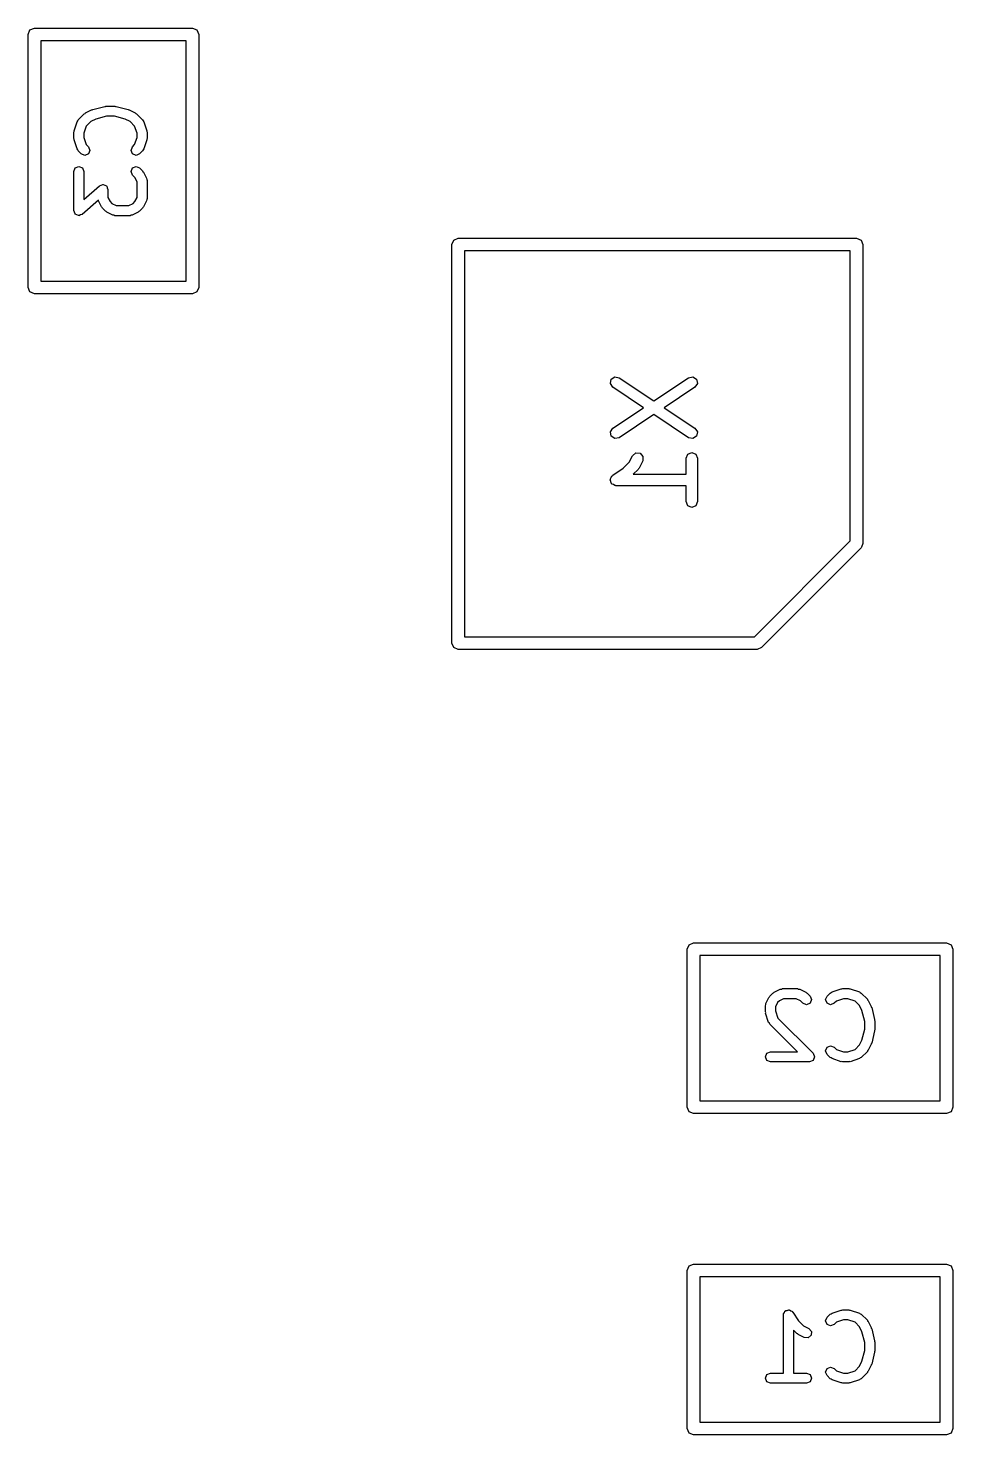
# Model space of a CAD drawing. Extents: x 0.61 to 3.98, y 0.1 to 2.55.
# Drawn here: x 2.9134 to 3.2013, y 0.5834 to 1.0213 of the extents above; entities that cross this region are included whole.
import ezdxf

# ---------------------------------------------------------------- set-up
doc = ezdxf.new("R2010")
doc.units = 0
doc.header["$MEASUREMENT"] = 0
doc.layers.add('BLACK', color=7, linetype='CONTINUOUS')

msp = doc.modelspace()

# ---------------------------------------------------------------- linework, layer by layer
at = {"layer": 'BLACK', "linetype": 'CONTINUOUS'}
for p, q in [((2.91343, 1.01937), (2.914, 1.02076)), ((2.914, 1.02076), (2.91539, 1.02134)), ((2.91539, 1.02134), (2.96461, 1.02134)), ((2.96461, 1.02134), (2.966, 1.02076)), ((2.966, 1.02076), (2.96657, 1.01937)), ((2.91343, 0.94063), (2.91343, 1.01937)), ((2.91736, 1.0174), (2.91736, 0.942598)), ((2.96264, 1.0174), (2.91736, 1.0174)), ((2.96264, 0.942598), (2.96264, 1.0174)), ((2.96657, 1.01937), (2.96657, 0.94063)), ((2.92904, 0.992831), (2.93092, 0.994706)), ((2.93092, 0.994706), (2.93116, 0.994805)), ((2.93116, 0.994805), (2.93133, 0.995001)), ((2.93133, 0.995001), (2.9332, 0.995938)), ((2.9332, 0.995938), (2.93338, 0.995951)), ((2.93338, 0.995951), (2.93353, 0.996057)), ((2.93353, 0.996057), (2.93727, 0.996995)), ((2.93727, 0.996995), (2.93747, 0.996965)), ((2.93747, 0.996965), (2.93766, 0.997042)), ((2.93766, 0.997042), (2.94047, 0.997042)), ((2.94047, 0.997042), (2.94065, 0.996965)), ((2.94065, 0.996965), (2.94085, 0.996995)), ((2.94085, 0.996995), (2.9446, 0.996057)), ((2.9446, 0.996057), (2.94474, 0.995951)), ((2.94474, 0.995951), (2.94492, 0.995938)), ((2.94492, 0.995938), (2.9468, 0.995001)), ((2.9468, 0.995001), (2.94697, 0.994805)), ((2.94697, 0.994805), (2.94721, 0.994706)), ((2.94721, 0.994706), (2.94908, 0.992831)), ((2.92773, 0.989403), (2.92866, 0.992215)), ((2.92866, 0.992215), (2.9289, 0.992492)), ((2.9289, 0.992492), (2.92904, 0.992831)), ((2.93153, 0.990867), (2.93079, 0.98865)), ((2.93297, 0.992298), (2.93153, 0.990867)), ((2.93446, 0.993044), (2.93297, 0.992298)), ((2.93785, 0.993892), (2.93446, 0.993044)), ((2.94027, 0.993892), (2.93785, 0.993892)), ((2.94367, 0.993044), (2.94027, 0.993892)), ((2.94516, 0.992298), (2.94367, 0.993044)), ((2.94659, 0.990867), (2.94516, 0.992298)), ((2.94733, 0.98865), (2.94659, 0.990867)), ((2.94908, 0.992831), (2.94922, 0.992492)), ((2.94922, 0.992492), (2.94946, 0.992215)), ((2.94946, 0.992215), (2.9504, 0.989403)), ((2.92765, 0.988905), (2.92774, 0.989145)), ((2.92765, 0.98703), (2.92765, 0.988905)), ((2.92774, 0.986791), (2.92765, 0.98703)), ((2.92774, 0.989145), (2.92773, 0.989403)), ((2.92773, 0.986532), (2.92774, 0.986791)), ((2.92866, 0.98372), (2.92773, 0.986532)), ((2.93079, 0.98865), (2.93079, 0.987286)), ((2.93079, 0.987286), (2.93153, 0.985069)), ((2.94659, 0.985069), (2.94733, 0.987286)), ((2.94733, 0.987286), (2.94733, 0.98865)), ((2.9504, 0.986532), (2.94946, 0.98372)), ((2.9504, 0.989403), (2.95038, 0.989145)), ((2.95038, 0.989145), (2.95048, 0.988905)), ((2.95048, 0.98703), (2.95038, 0.986791)), ((2.95038, 0.986791), (2.9504, 0.986532)), ((2.95048, 0.988905), (2.95048, 0.98703)), ((2.9289, 0.983443), (2.92866, 0.98372)), ((2.92904, 0.983105), (2.9289, 0.983443)), ((2.92998, 0.982167), (2.92904, 0.983105)), ((2.93109, 0.981706), (2.92998, 0.982167)), ((2.93221, 0.982167), (2.93109, 0.981706)), ((2.93153, 0.985069), (2.93221, 0.984394)), ((2.93221, 0.984394), (2.93267, 0.983281)), ((2.93267, 0.983281), (2.93221, 0.982167)), ((2.94546, 0.983281), (2.94592, 0.984394)), ((2.94592, 0.982167), (2.94546, 0.983281)), ((2.94592, 0.984394), (2.94659, 0.985069)), ((2.94703, 0.981706), (2.94592, 0.982167)), ((2.94814, 0.982167), (2.94703, 0.981706)), ((2.94908, 0.983105), (2.94814, 0.982167)), ((2.94922, 0.983443), (2.94908, 0.983105)), ((2.94946, 0.98372), (2.94922, 0.983443)), ((2.92765, 0.976719), (2.92811, 0.977833)), ((2.92765, 0.964533), (2.92765, 0.976719)), ((2.92811, 0.977833), (2.92922, 0.978294)), ((2.92922, 0.978294), (2.93033, 0.977833)), ((2.93033, 0.977833), (2.93079, 0.976719)), ((2.93079, 0.976719), (2.93079, 0.968004)), ((2.94546, 0.976719), (2.94592, 0.977833)), ((2.94592, 0.975606), (2.94546, 0.976719)), ((2.94592, 0.977833), (2.94703, 0.978294)), ((2.94703, 0.978294), (2.94814, 0.977833)), ((2.94814, 0.977833), (2.94908, 0.976895)), ((2.94908, 0.976895), (2.94918, 0.976656)), ((2.94918, 0.976656), (2.94938, 0.976486)), ((2.93079, 0.968004), (2.93568, 0.97228)), ((2.93568, 0.97228), (2.93621, 0.972458)), ((2.93621, 0.972458), (2.93672, 0.97267)), ((2.93672, 0.97267), (2.93677, 0.972648)), ((2.93677, 0.972648), (2.93682, 0.972666)), ((2.93682, 0.972666), (2.93732, 0.972421)), ((2.93732, 0.972421), (2.93783, 0.972208)), ((2.93783, 0.972208), (2.93785, 0.972157)), ((2.94667, 0.974849), (2.94592, 0.975606)), ((2.94733, 0.973535), (2.94667, 0.974849)), ((2.94733, 0.968654), (2.94733, 0.973535)), ((2.94938, 0.976486), (2.95031, 0.974611)), ((2.95031, 0.974611), (2.95034, 0.974246)), ((2.95034, 0.974246), (2.95048, 0.973907)), ((2.95048, 0.973907), (2.95048, 0.968283)), ((2.93785, 0.972157), (2.9379, 0.972132)), ((2.9379, 0.972132), (2.93808, 0.971607)), ((2.93808, 0.971607), (2.93829, 0.971095)), ((2.93829, 0.971095), (2.93829, 0.968654)), ((2.93829, 0.968654), (2.93895, 0.967341)), ((2.94667, 0.967341), (2.94733, 0.968654)), ((2.95034, 0.967944), (2.95031, 0.967578)), ((2.95048, 0.968283), (2.95034, 0.967944)), ((2.92786, 0.964021), (2.92765, 0.964533)), ((2.92803, 0.963496), (2.92786, 0.964021)), ((2.92809, 0.963471), (2.92803, 0.963496)), ((2.92811, 0.96342), (2.92809, 0.963471)), ((2.92862, 0.963208), (2.92811, 0.96342)), ((2.9353, 0.967759), (2.93026, 0.963348)), ((2.93531, 0.967578), (2.9353, 0.967759)), ((2.93625, 0.965704), (2.93531, 0.967578)), ((2.93644, 0.965534), (2.93625, 0.965704)), ((2.93654, 0.965294), (2.93644, 0.965534)), ((2.93748, 0.964357), (2.93654, 0.965294)), ((2.93772, 0.964258), (2.93748, 0.964357)), ((2.93789, 0.964062), (2.93772, 0.964258)), ((2.93976, 0.963125), (2.93789, 0.964062)), ((2.93895, 0.967341), (2.93953, 0.966765)), ((2.93953, 0.966765), (2.94084, 0.966108)), ((2.94084, 0.966108), (2.94478, 0.966108)), ((2.94478, 0.966108), (2.9461, 0.966765)), ((2.94773, 0.964062), (2.94586, 0.963125)), ((2.9461, 0.966765), (2.94667, 0.967341)), ((2.9479, 0.964258), (2.94773, 0.964062)), ((2.94814, 0.964357), (2.9479, 0.964258)), ((2.94908, 0.965294), (2.94814, 0.964357)), ((2.94918, 0.965534), (2.94908, 0.965294)), ((2.94938, 0.965704), (2.94918, 0.965534)), ((2.95031, 0.967578), (2.94938, 0.965704)), ((2.92912, 0.962962), (2.92862, 0.963208)), ((2.92917, 0.96298), (2.92912, 0.962962)), ((2.92922, 0.962958), (2.92917, 0.96298)), ((2.92973, 0.963171), (2.92922, 0.962958)), ((2.93026, 0.963348), (2.92973, 0.963171)), ((2.94013, 0.963099), (2.93976, 0.963125)), ((2.94047, 0.962958), (2.94013, 0.963099)), ((2.94516, 0.962958), (2.94047, 0.962958)), ((2.94549, 0.963099), (2.94516, 0.962958)), ((2.94586, 0.963125), (2.94549, 0.963099)), ((3.04539, 0.953937), (3.04597, 0.955329)), ((3.04597, 0.955329), (3.04736, 0.955906)), ((3.04736, 0.955906), (3.17138, 0.955906)), ((3.17138, 0.955906), (3.17277, 0.955329)), ((3.17277, 0.955329), (3.17335, 0.953937)), ((3.04539, 0.829921), (3.04539, 0.953937)), ((3.04933, 0.951969), (3.04933, 0.83189)), ((3.16941, 0.951969), (3.04933, 0.951969)), ((3.16941, 0.861741), (3.16941, 0.951969)), ((3.17335, 0.953937), (3.17335, 0.860925)), ((2.91736, 0.942598), (2.96264, 0.942598)), ((2.914, 0.939238), (2.91343, 0.94063)), ((2.91539, 0.938661), (2.914, 0.939238)), ((2.96461, 0.938661), (2.91539, 0.938661)), ((2.966, 0.939238), (2.96461, 0.938661)), ((2.96657, 0.94063), (2.966, 0.939238)), ((3.0947, 0.910704), (3.09496, 0.912035)), ((3.09496, 0.912035), (3.09609, 0.912789)), ((3.09609, 0.912789), (3.09742, 0.912526)), ((3.09742, 0.912526), (3.10825, 0.905307)), ((3.10825, 0.905307), (3.11907, 0.912526)), ((3.11907, 0.912526), (3.1204, 0.912789)), ((3.1204, 0.912789), (3.12153, 0.912034)), ((3.12153, 0.912034), (3.12179, 0.910704)), ((3.09545, 0.909578), (3.0947, 0.910704)), ((3.10505, 0.903178), (3.09545, 0.909578)), ((3.12104, 0.909578), (3.11144, 0.903178)), ((3.12179, 0.910704), (3.12104, 0.909578)), ((3.09545, 0.896778), (3.10505, 0.903178)), ((3.11144, 0.903178), (3.12104, 0.896778)), ((3.10825, 0.901049), (3.09742, 0.89383)), ((3.11907, 0.89383), (3.10825, 0.901049)), ((3.0947, 0.895651), (3.09545, 0.896778)), ((3.09496, 0.894321), (3.0947, 0.895651)), ((3.09609, 0.893566), (3.09496, 0.894321)), ((3.09742, 0.89383), (3.09609, 0.893566)), ((3.1204, 0.893566), (3.11907, 0.89383)), ((3.12153, 0.894321), (3.1204, 0.893566)), ((3.12104, 0.896778), (3.12179, 0.895651)), ((3.12179, 0.895651), (3.12153, 0.894321)), ((3.1016, 0.888222), (3.10262, 0.88911)), ((3.10262, 0.88911), (3.10398, 0.889014)), ((3.10398, 0.889014), (3.10486, 0.88799)), ((3.1188, 0.888682), (3.12006, 0.889201)), ((3.12006, 0.889201), (3.12131, 0.888682)), ((3.09868, 0.884307), (3.1006, 0.886229)), ((3.1006, 0.886229), (3.1016, 0.888222)), ((3.10477, 0.886637), (3.10364, 0.884388)), ((3.10486, 0.88799), (3.10477, 0.886637)), ((3.11828, 0.88743), (3.1188, 0.888682)), ((3.11828, 0.882452), (3.11828, 0.88743)), ((3.12131, 0.888682), (3.12183, 0.88743)), ((3.12183, 0.88743), (3.12183, 0.873931)), ((3.09466, 0.880681), (3.09473, 0.880849)), ((3.09486, 0.880204), (3.09466, 0.880681)), ((3.0947, 0.881028), (3.09498, 0.881457)), ((3.09473, 0.880849), (3.0947, 0.881028)), ((3.09498, 0.881457), (3.09518, 0.881933)), ((3.09518, 0.881933), (3.09535, 0.882003)), ((3.09535, 0.882003), (3.09545, 0.882155)), ((3.09545, 0.882155), (3.09868, 0.884307)), ((3.10331, 0.883927), (3.10184, 0.882452)), ((3.10184, 0.882452), (3.11828, 0.882452)), ((3.10342, 0.884197), (3.10331, 0.883927)), ((3.10364, 0.884388), (3.10342, 0.884197)), ((3.09496, 0.879698), (3.09486, 0.880204)), ((3.09511, 0.879596), (3.09496, 0.879698)), ((3.09518, 0.879428), (3.09511, 0.879596)), ((3.09566, 0.87923), (3.09518, 0.879428)), ((3.09609, 0.878943), (3.09566, 0.87923)), ((3.09627, 0.878979), (3.09609, 0.878943)), ((3.09643, 0.878909), (3.09627, 0.878979)), ((3.11828, 0.878909), (3.09643, 0.878909)), ((3.11828, 0.873931), (3.11828, 0.878909)), ((3.1188, 0.872679), (3.11828, 0.873931)), ((3.12006, 0.87216), (3.1188, 0.872679)), ((3.12131, 0.872679), (3.12006, 0.87216)), ((3.12183, 0.873931), (3.12131, 0.872679)), ((3.13956, 0.83189), (3.16941, 0.861741)), ((3.17277, 0.859533), (3.14177, 0.828529)), ((3.17288, 0.859809), (3.17277, 0.859533)), ((3.17335, 0.860925), (3.17288, 0.859809)), ((3.04597, 0.828529), (3.04539, 0.829921)), ((3.04736, 0.827953), (3.04597, 0.828529)), ((3.14037, 0.827953), (3.04736, 0.827953)), ((3.04933, 0.83189), (3.13956, 0.83189)), ((3.14177, 0.828529), (3.14037, 0.827953)), ((3.11866, 0.734606), (3.11924, 0.735998)), ((3.11924, 0.735998), (3.12063, 0.736575)), ((3.12063, 0.736575), (3.19937, 0.736575)), ((3.19937, 0.736575), (3.20076, 0.735998)), ((3.20076, 0.735998), (3.20134, 0.734606)), ((3.11866, 0.685394), (3.11866, 0.734606)), ((3.1226, 0.732638), (3.1226, 0.687362)), ((3.1974, 0.732638), (3.1226, 0.732638)), ((3.1974, 0.687362), (3.1974, 0.732638)), ((3.20134, 0.734606), (3.20134, 0.685394)), ((3.14312, 0.717735), (3.14406, 0.719609)), ((3.14406, 0.719609), (3.14426, 0.719779)), ((3.14426, 0.719779), (3.14436, 0.720019)), ((3.14436, 0.720019), (3.14529, 0.720956)), ((3.14529, 0.720956), (3.14553, 0.721055)), ((3.14553, 0.721055), (3.1457, 0.721251)), ((3.1457, 0.721251), (3.14758, 0.722188)), ((3.14734, 0.718548), (3.14676, 0.717972)), ((3.14865, 0.719205), (3.14734, 0.718548)), ((3.14758, 0.722188), (3.14794, 0.722214)), ((3.14794, 0.722214), (3.14828, 0.722355)), ((3.14828, 0.722355), (3.15297, 0.722355)), ((3.1526, 0.719205), (3.14865, 0.719205)), ((3.15391, 0.718548), (3.1526, 0.719205)), ((3.15297, 0.722355), (3.15331, 0.722214)), ((3.15331, 0.722214), (3.15367, 0.722188)), ((3.15367, 0.722188), (3.15555, 0.721251)), ((3.15467, 0.717792), (3.15391, 0.718548)), ((3.15555, 0.721251), (3.15572, 0.721055)), ((3.15572, 0.721055), (3.15596, 0.720956)), ((3.15596, 0.720956), (3.1569, 0.720019)), ((3.1569, 0.720019), (3.15736, 0.718905)), ((3.15736, 0.718905), (3.1569, 0.717792)), ((3.16171, 0.718905), (3.16217, 0.720019)), ((3.16217, 0.717792), (3.16171, 0.718905)), ((3.16217, 0.720019), (3.1631, 0.720956)), ((3.1631, 0.720956), (3.16344, 0.721096)), ((3.16344, 0.721096), (3.16372, 0.721336)), ((3.16372, 0.721336), (3.16653, 0.722274)), ((3.16507, 0.718466), (3.16439, 0.717792)), ((3.16729, 0.719205), (3.16507, 0.718466)), ((3.16653, 0.722274), (3.16679, 0.722256)), ((3.16679, 0.722256), (3.16703, 0.722355)), ((3.16703, 0.722355), (3.16891, 0.722355)), ((3.16865, 0.719205), (3.16729, 0.719205)), ((3.17087, 0.718466), (3.16865, 0.719205)), ((3.16891, 0.722355), (3.16914, 0.722256)), ((3.16914, 0.722256), (3.1694, 0.722274)), ((3.1694, 0.722274), (3.17222, 0.721336)), ((3.1723, 0.717035), (3.17087, 0.718466)), ((3.17222, 0.721336), (3.17249, 0.721096)), ((3.17249, 0.721096), (3.17283, 0.720956)), ((3.17283, 0.720956), (3.17471, 0.719081)), ((3.17471, 0.719081), (3.1748, 0.718842)), ((3.1748, 0.718842), (3.175, 0.718672)), ((3.175, 0.718672), (3.17594, 0.716797)), ((3.14296, 0.71703), (3.1431, 0.717369)), ((3.14296, 0.715156), (3.14296, 0.71703)), ((3.14306, 0.714916), (3.14296, 0.715156)), ((3.14304, 0.714658), (3.14306, 0.714916)), ((3.14398, 0.711845), (3.14304, 0.714658)), ((3.1431, 0.717369), (3.14312, 0.717735)), ((3.14676, 0.717972), (3.14611, 0.716659)), ((3.14611, 0.716659), (3.14611, 0.715411)), ((3.14611, 0.715411), (3.14685, 0.713194)), ((3.15578, 0.71733), (3.15467, 0.717792)), ((3.1569, 0.717792), (3.15578, 0.71733)), ((3.16328, 0.71733), (3.16217, 0.717792)), ((3.16439, 0.717792), (3.16328, 0.71733)), ((3.17304, 0.715543), (3.1723, 0.717035)), ((3.17389, 0.71215), (3.17304, 0.715543)), ((3.17594, 0.716797), (3.17595, 0.716619)), ((3.17595, 0.716619), (3.17606, 0.716475)), ((3.17606, 0.716475), (3.17699, 0.712725)), ((3.14422, 0.711569), (3.14398, 0.711845)), ((3.14436, 0.71123), (3.14422, 0.711569)), ((3.15292, 0.70267), (3.14436, 0.71123)), ((3.14685, 0.713194), (3.15783, 0.702208)), ((3.17304, 0.706331), (3.17389, 0.709725)), ((3.17389, 0.709725), (3.17389, 0.71215)), ((3.17699, 0.712725), (3.17697, 0.712528)), ((3.17697, 0.712528), (3.17704, 0.712343)), ((3.17704, 0.709531), (3.17697, 0.709347)), ((3.17704, 0.712343), (3.17704, 0.709531)), ((3.1723, 0.70484), (3.17304, 0.706331)), ((3.17594, 0.705078), (3.175, 0.703203)), ((3.17595, 0.705256), (3.17594, 0.705078)), ((3.17606, 0.7054), (3.17595, 0.705256)), ((3.17699, 0.709149), (3.17606, 0.7054)), ((3.17697, 0.709347), (3.17699, 0.709149)), ((3.14296, 0.701095), (3.14342, 0.702208)), ((3.14342, 0.699981), (3.14296, 0.701095)), ((3.14342, 0.702208), (3.14453, 0.70267)), ((3.14453, 0.70267), (3.15292, 0.70267)), ((3.15783, 0.702208), (3.15829, 0.701095)), ((3.15829, 0.701095), (3.15783, 0.699981)), ((3.16171, 0.70297), (3.16217, 0.704083)), ((3.16217, 0.701856), (3.16171, 0.70297)), ((3.16217, 0.704083), (3.16328, 0.704544)), ((3.1631, 0.700919), (3.16217, 0.701856)), ((3.16344, 0.700778), (3.1631, 0.700919)), ((3.16328, 0.704544), (3.16439, 0.704083)), ((3.16372, 0.700538), (3.16344, 0.700778)), ((3.16439, 0.704083), (3.16507, 0.703409)), ((3.16507, 0.703409), (3.16729, 0.70267)), ((3.16729, 0.70267), (3.16865, 0.70267)), ((3.16865, 0.70267), (3.17087, 0.703409)), ((3.17087, 0.703409), (3.1723, 0.70484)), ((3.17249, 0.700778), (3.17222, 0.700538)), ((3.17283, 0.700919), (3.17249, 0.700778)), ((3.17471, 0.702793), (3.17283, 0.700919)), ((3.1748, 0.703033), (3.17471, 0.702793)), ((3.175, 0.703203), (3.1748, 0.703033)), ((3.14453, 0.69952), (3.14342, 0.699981)), ((3.15672, 0.69952), (3.14453, 0.69952)), ((3.15783, 0.699981), (3.15672, 0.69952)), ((3.16653, 0.699601), (3.16372, 0.700538)), ((3.16679, 0.699619), (3.16653, 0.699601)), ((3.16703, 0.69952), (3.16679, 0.699619)), ((3.16891, 0.69952), (3.16703, 0.69952)), ((3.16914, 0.699619), (3.16891, 0.69952)), ((3.1694, 0.699601), (3.16914, 0.699619)), ((3.17222, 0.700538), (3.1694, 0.699601)), ((3.11924, 0.684002), (3.11866, 0.685394)), ((3.12063, 0.683425), (3.11924, 0.684002)), ((3.19937, 0.683425), (3.12063, 0.683425)), ((3.1226, 0.687362), (3.1974, 0.687362)), ((3.20076, 0.684002), (3.19937, 0.683425)), ((3.20134, 0.685394), (3.20076, 0.684002)), ((3.11866, 0.634606), (3.11924, 0.635998)), ((3.11924, 0.635998), (3.12063, 0.636575)), ((3.12063, 0.636575), (3.19937, 0.636575)), ((3.19937, 0.636575), (3.20076, 0.635998)), ((3.20076, 0.635998), (3.20134, 0.634606)), ((3.11866, 0.585394), (3.11866, 0.634606)), ((3.1226, 0.632638), (3.1226, 0.587362)), ((3.1974, 0.632638), (3.1226, 0.632638)), ((3.1974, 0.587362), (3.1974, 0.632638)), ((3.20134, 0.634606), (3.20134, 0.585394)), ((3.14887, 0.62147), (3.14904, 0.621893)), ((3.14904, 0.621893), (3.14919, 0.621956)), ((3.14919, 0.621956), (3.14928, 0.62209)), ((3.14928, 0.62209), (3.14973, 0.622179)), ((3.14973, 0.622179), (3.15016, 0.622355)), ((3.15016, 0.622355), (3.15031, 0.622293)), ((3.15031, 0.622293), (3.15047, 0.622324)), ((3.15047, 0.622324), (3.15085, 0.622069)), ((3.15085, 0.622069), (3.15127, 0.621893)), ((3.15127, 0.621893), (3.15133, 0.621744)), ((3.16372, 0.621336), (3.16653, 0.622274)), ((3.16653, 0.622274), (3.16679, 0.622256)), ((3.16679, 0.622256), (3.16703, 0.622355)), ((3.16703, 0.622355), (3.16891, 0.622355)), ((3.16891, 0.622355), (3.16914, 0.622256)), ((3.16914, 0.622256), (3.1694, 0.622274)), ((3.1694, 0.622274), (3.17222, 0.621336)), ((3.14858, 0.62078), (3.14864, 0.62093)), ((3.14858, 0.60267), (3.14858, 0.62078)), ((3.14861, 0.621089), (3.14887, 0.62147)), ((3.14864, 0.62093), (3.14861, 0.621089)), ((3.15133, 0.621744), (3.15147, 0.621653)), ((3.15147, 0.621653), (3.15326, 0.618971)), ((3.15326, 0.618971), (3.15484, 0.617387)), ((3.16171, 0.618905), (3.16217, 0.620019)), ((3.16217, 0.617792), (3.16171, 0.618905)), ((3.16217, 0.620019), (3.1631, 0.620956)), ((3.16328, 0.61733), (3.16217, 0.617792)), ((3.1631, 0.620956), (3.16344, 0.621096)), ((3.16439, 0.617792), (3.16328, 0.61733)), ((3.16344, 0.621096), (3.16372, 0.621336)), ((3.16507, 0.618466), (3.16439, 0.617792)), ((3.16729, 0.619205), (3.16507, 0.618466)), ((3.16865, 0.619205), (3.16729, 0.619205)), ((3.17087, 0.618466), (3.16865, 0.619205)), ((3.1723, 0.617035), (3.17087, 0.618466)), ((3.17222, 0.621336), (3.17249, 0.621096)), ((3.17249, 0.621096), (3.17283, 0.620956)), ((3.17283, 0.620956), (3.17471, 0.619081)), ((3.17471, 0.619081), (3.1748, 0.618842)), ((3.1748, 0.618842), (3.175, 0.618672)), ((3.175, 0.618672), (3.17594, 0.616797)), ((3.15279, 0.614979), (3.15173, 0.616041)), ((3.15173, 0.616041), (3.15173, 0.60267)), ((3.15303, 0.61488), (3.15279, 0.614979)), ((3.1532, 0.614684), (3.15303, 0.61488)), ((3.15508, 0.613747), (3.1532, 0.614684)), ((3.15484, 0.617387), (3.15649, 0.616564)), ((3.15628, 0.613662), (3.15508, 0.613747)), ((3.15719, 0.614451), (3.15628, 0.613662)), ((3.15649, 0.616564), (3.15728, 0.615654)), ((3.15728, 0.615654), (3.15719, 0.614451)), ((3.17304, 0.615543), (3.1723, 0.617035)), ((3.17389, 0.61215), (3.17304, 0.615543)), ((3.17594, 0.616797), (3.17595, 0.616619)), ((3.17595, 0.616619), (3.17606, 0.616475)), ((3.17606, 0.616475), (3.17699, 0.612725)), ((3.17304, 0.606331), (3.17389, 0.609725)), ((3.17389, 0.609725), (3.17389, 0.61215)), ((3.17699, 0.609149), (3.17606, 0.6054)), ((3.17699, 0.612725), (3.17697, 0.612528)), ((3.17697, 0.612528), (3.17704, 0.612343)), ((3.17704, 0.609531), (3.17697, 0.609347)), ((3.17697, 0.609347), (3.17699, 0.609149)), ((3.17704, 0.612343), (3.17704, 0.609531)), ((3.16217, 0.604083), (3.16328, 0.604544)), ((3.16328, 0.604544), (3.16439, 0.604083)), ((3.17087, 0.603409), (3.1723, 0.60484)), ((3.1723, 0.60484), (3.17304, 0.606331)), ((3.17594, 0.605078), (3.175, 0.603203)), ((3.17595, 0.605256), (3.17594, 0.605078)), ((3.17606, 0.6054), (3.17595, 0.605256)), ((3.14296, 0.601095), (3.14342, 0.602208)), ((3.14342, 0.599981), (3.14296, 0.601095)), ((3.14342, 0.602208), (3.14453, 0.60267)), ((3.14453, 0.59952), (3.14342, 0.599981)), ((3.14453, 0.60267), (3.14858, 0.60267)), ((3.15173, 0.60267), (3.15578, 0.60267)), ((3.15578, 0.60267), (3.1569, 0.602208)), ((3.1569, 0.599981), (3.15578, 0.59952)), ((3.1569, 0.602208), (3.15736, 0.601095)), ((3.15736, 0.601095), (3.1569, 0.599981)), ((3.16171, 0.60297), (3.16217, 0.604083)), ((3.16217, 0.601856), (3.16171, 0.60297)), ((3.1631, 0.600919), (3.16217, 0.601856)), ((3.16344, 0.600778), (3.1631, 0.600919)), ((3.16372, 0.600538), (3.16344, 0.600778)), ((3.16653, 0.599601), (3.16372, 0.600538)), ((3.16439, 0.604083), (3.16507, 0.603409)), ((3.16507, 0.603409), (3.16729, 0.60267)), ((3.16729, 0.60267), (3.16865, 0.60267)), ((3.16865, 0.60267), (3.17087, 0.603409)), ((3.17222, 0.600538), (3.1694, 0.599601)), ((3.17249, 0.600778), (3.17222, 0.600538)), ((3.17283, 0.600919), (3.17249, 0.600778)), ((3.17471, 0.602793), (3.17283, 0.600919)), ((3.1748, 0.603033), (3.17471, 0.602793)), ((3.175, 0.603203), (3.1748, 0.603033)), ((3.15578, 0.59952), (3.14453, 0.59952)), ((3.16679, 0.599619), (3.16653, 0.599601)), ((3.16703, 0.59952), (3.16679, 0.599619)), ((3.16891, 0.59952), (3.16703, 0.59952)), ((3.16914, 0.599619), (3.16891, 0.59952)), ((3.1694, 0.599601), (3.16914, 0.599619)), ((3.1226, 0.587362), (3.1974, 0.587362)), ((3.11924, 0.584002), (3.11866, 0.585394)), ((3.12063, 0.583425), (3.11924, 0.584002)), ((3.19937, 0.583425), (3.12063, 0.583425)), ((3.20076, 0.584002), (3.19937, 0.583425)), ((3.20134, 0.585394), (3.20076, 0.584002))]:
    msp.add_line(p, q, dxfattribs=at)

doc.saveas('drawing.dxf')
